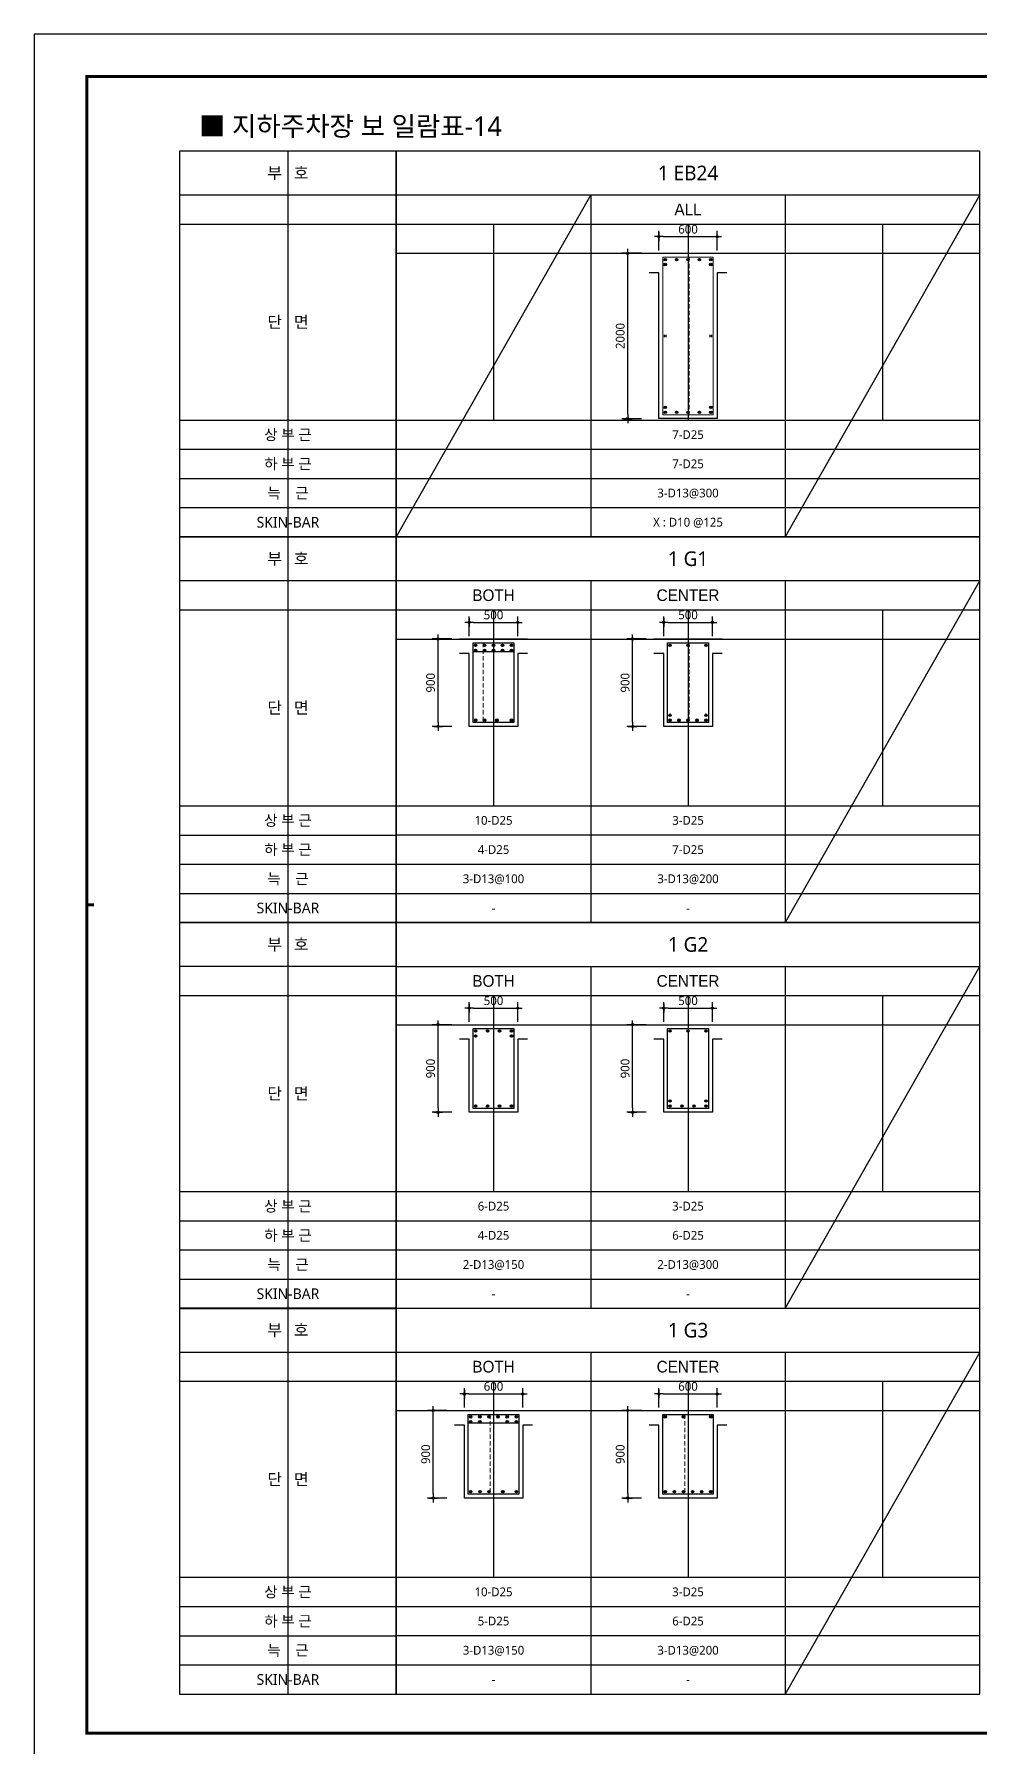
# Model space of a CAD drawing. Header units: millimetres. Extents: x 0 to 252030, y -124740 to 196020.
# Drawn here: x 100830 to 110553, y 107140 to 124740 of the extents above; entities that cross this region are included whole.
import ezdxf
from ezdxf.enums import TextEntityAlignment as Align

# ---------------------------------------------------------------- set-up
doc = ezdxf.new("R2010")
doc.units = ezdxf.units.MM
doc.header["$LTSCALE"] = 30
doc.linetypes.add('HID', pattern=[2.3, 1.5, -0.8])
doc.layers.get('DEFPOINTS').update_dxf_attribs({"color": 142})
for name, color, linetype in [('0-SEC1', 3, 'Continuous'), ('CON', 2, 'Continuous'), ('DIM', 7, 'Continuous'), ('ETC', 7, 'Continuous'), ('S-철근', 3, 'Continuous'), ('SHEET', 7, 'Continuous'), ('TEXT', 6, 'Continuous'), ('TXT', 3, 'Continuous'), ('XR-FORM_(도룡동)$0$Sheet', 7, 'Continuous')]:
    doc.layers.add(name, color=color, linetype=linetype)
for name, color, linetype, lineweight in [('SkinBar', 7, 'Continuous', 0), ('Stirrup', 1, 'Continuous', 0), ('TieBar', 7, 'HID', 0)]:
    doc.layers.add(name, color=color, linetype=linetype, lineweight=lineweight)
doc.styles.get("Standard").update_dxf_attribs({"font": 'malgun.ttf'})
doc.styles.add('돋움', font='Dotum.ttf')
doc.styles.add('맑은 고딕', font='malgun.ttf')
doc.dimstyles.new('30NDIM', dxfattribs={"dimscale": 50, "dimtxt": 3, "dimasz": 1.5, "dimexe": 2, "dimexo": 6, "dimgap": 1, "dimtad": 1, "dimdec": 0, "dimrnd": 0.25, "dimzin": 0, "dimdsep": 46, "dimtxsty": 'Standard', "dimblk": 'Z_DOT', "dimcen": 5, "dimclrd": 256, "dimclre": 256, "dimclrt": 3, "dimadec": 0, "dimazin": 0, "dimtm": 1e-09, "dimtfac": 1, "dimtdec": 0, "dimtix": 1, "dimtmove": 2, "dimatfit": 1, "dimldrblk": 'Z_DOT', "dimfxl": 1, "dimtolj": 1, "dimtzin": 0, "dimarcsym": 0})

# ---------------------------------------------------------------- blocks, each defined once
blk = doc.blocks.new('XR-FORM_(도룡동)$0$S')
at = {"layer": 'XR-FORM_(도룡동)$0$Sheet', "const_width": 100}
blk.add_lwpolyline([(1850, 57950), (82250, 57950), (82250, 1200), (1850, 1200)], close=True, dxfattribs=at)
at = {"layer": 'XR-FORM_(도룡동)$0$Sheet', "linetype": 'Continuous', "const_width": 100}
blk.add_lwpolyline([(2100, 29575), (1850, 29575)], dxfattribs=at)
blk = doc.blocks.new('XR-FORM_(도룡동)', base_point=(101.33, -56114.51))
at = {"layer": 'DEFPOINTS'}
blk.add_lwpolyline([(0, 0), (420, 0), (420, 297), (0, 297)], close=True, dxfattribs=at)
at = {"xscale": 0.005, "yscale": 0.005, "zscale": 0.005}
blk.add_blockref('XR-FORM_(도룡동)$0$S', (-0.25, 0), dxfattribs=at)
blk = doc.blocks.new('*U160')
at = {"layer": 'DEFPOINTS'}
for p, q in [((-1114, 5286), (-1114, 1321)), ((-2229, 4536), (0, 4536))]:
    blk.add_line(p, q, dxfattribs=at)
at = {"layer": 'SHEET'}
blk.add_line((-2229, 4836), (0, 4836), dxfattribs=at)
at = {"layer": 'SHEET', "color": 6}
for p, q in [((-2229, 2521), (0, 2521)), ((-2229, 2221), (0, 2221)), ((-2229, 1921), (0, 1921)), ((-2229, 1621), (0, 1621))]:
    blk.add_line(p, q, dxfattribs=at)
at = {"layer": 'SHEET'}
blk.add_lwpolyline([(0, 5286), (-2229, 5286), (-2229, 1321), (0, 1321)], close=True, dxfattribs=at)
at = {"layer": 'TXT', "style": '맑은 고딕'}
for s, height, p in [('부   호', 120, (-1114, 5061)), ('단   면', 120, (-1114, 3529)), ('상 부 근', 110, (-1114, 2371)), ('하 부 근', 110, (-1114, 2071)), ('늑    근', 110, (-1114, 1771)), ('SKIN-BAR', 110, (-1114, 1471))]:
    blk.add_text(s, height=height, dxfattribs=at).set_placement(p, align=Align.MIDDLE_CENTER)
blk = doc.blocks.new('4등분')
at = {"layer": 'DEFPOINTS'}
for p, q in [((1000, 3214), (1000, 1200)), ((3000, 3214), (3000, 1200)), ((5000, 3214), (5000, 1200)), ((0, 2914), (6000, 2914))]:
    blk.add_line(p, q, dxfattribs=at)
at = {"layer": 'SHEET'}
blk.add_line((0, 3514), (6000, 3514), dxfattribs=at)
at = {"layer": 'SHEET', "color": 6}
for p, q in [((2000, 3514), (2000, 0)), ((4000, 3514), (4000, 0)), ((0, 3214), (6000, 3214)), ((0, 1200), (6000, 1200)), ((0, 900), (6000, 900)), ((0, 600), (6000, 600)), ((0, 300), (6000, 300))]:
    blk.add_line(p, q, dxfattribs=at)
at = {"layer": 'SHEET'}
blk.add_lwpolyline([(6000, 3964), (0, 3964), (0, 0), (6000, 0)], close=True, dxfattribs=at)
blk = doc.blocks.new('Z_DOT')
at = {"layer": 'DIM', "color": 0}
for p, q in [((-1, 0), (1, 0)), ((0, -1), (0, 1))]:
    blk.add_line(p, q, dxfattribs=at)
for radius in [0.25, 0.125]:
    blk.add_circle((0, 0), radius, dxfattribs=at)
blk = doc.blocks.new('*D561')
at = {"layer": 'DEFPOINTS', "color": 0, "transparency": 16777216}
for p in [(106933, 122489), (107253, 122489), (107253, 120789)]:
    blk.add_point(p, dxfattribs=at)
at = {"layer": 'DIM', "lineweight": -2, "transparency": 16777216}
for p, q in [((107073, 122489), (106873, 122489)), ((106933, 120834), (106933, 122444)), ((107073, 120789), (106873, 120789))]:
    blk.add_line(p, q, dxfattribs=at)
at = {"layer": 'DIM', "lineweight": -2, "transparency": 16777216, "xscale": 45, "yscale": 45, "zscale": 45}
for p, rotation in [((106933, 122489), 90), ((106933, 120789), 270)]:
    blk.add_blockref('Z_DOT', p, dxfattribs=dict(at, rotation=rotation))
at = {"layer": 'DIM', "color": 3, "transparency": 16777216, "insert": (106856, 121639), "char_height": 90, "attachment_point": 5, "rotation": 90}
blk.add_mtext('\\A1;2000', dxfattribs=at)
blk = doc.blocks.new('*D562')
at = {"layer": 'DEFPOINTS', "color": 0, "transparency": 16777216}
for p in [(107853, 122660), (107253, 122339), (107853, 122339)]:
    blk.add_point(p, dxfattribs=at)
at = {"layer": 'DIM', "lineweight": -2, "transparency": 16777216}
for p, q in [((107253, 122519), (107253, 122720)), ((107853, 122519), (107853, 122720)), ((107298, 122660), (107808, 122660))]:
    blk.add_line(p, q, dxfattribs=at)
at = {"layer": 'DIM', "lineweight": -2, "transparency": 16777216, "xscale": 45, "yscale": 45, "zscale": 45, "rotation": 180}
blk.add_blockref('Z_DOT', (107253, 122660), dxfattribs=at)
at = {"layer": 'DIM', "lineweight": -2, "transparency": 16777216, "xscale": 45, "yscale": 45, "zscale": 45}
blk.add_blockref('Z_DOT', (107853, 122660), dxfattribs=at)
at = {"layer": 'DIM', "color": 3, "transparency": 16777216, "insert": (107553, 122736), "char_height": 90, "attachment_point": 5}
blk.add_mtext('\\A1;600', dxfattribs=at)
blk = doc.blocks.new('*D563')
at = {"layer": 'DEFPOINTS', "color": 0, "transparency": 16777216}
for p in [(105803, 118695), (105303, 118375), (105803, 118375)]:
    blk.add_point(p, dxfattribs=at)
at = {"layer": 'DIM', "lineweight": -2, "transparency": 16777216}
for p, q in [((105303, 118555), (105303, 118755)), ((105348, 118695), (105758, 118695)), ((105803, 118555), (105803, 118755))]:
    blk.add_line(p, q, dxfattribs=at)
at = {"layer": 'DIM', "lineweight": -2, "transparency": 16777216, "xscale": 45, "yscale": 45, "zscale": 45, "rotation": 180}
blk.add_blockref('Z_DOT', (105303, 118695), dxfattribs=at)
at = {"layer": 'DIM', "lineweight": -2, "transparency": 16777216, "xscale": 45, "yscale": 45, "zscale": 45}
blk.add_blockref('Z_DOT', (105803, 118695), dxfattribs=at)
at = {"layer": 'DIM', "color": 3, "transparency": 16777216, "insert": (105553, 118772), "char_height": 90, "attachment_point": 5}
blk.add_mtext('\\A1;500', dxfattribs=at)
blk = doc.blocks.new('*D564')
at = {"layer": 'DEFPOINTS', "color": 0, "transparency": 16777216}
for p in [(104983, 118525), (105303, 118525), (105303, 117625)]:
    blk.add_point(p, dxfattribs=at)
at = {"layer": 'DIM', "lineweight": -2, "transparency": 16777216}
for p, q in [((105123, 118525), (104923, 118525)), ((104983, 117670), (104983, 118480)), ((105123, 117625), (104923, 117625))]:
    blk.add_line(p, q, dxfattribs=at)
at = {"layer": 'DIM', "lineweight": -2, "transparency": 16777216, "xscale": 45, "yscale": 45, "zscale": 45}
for p, rotation in [((104983, 118525), 90), ((104983, 117625), 270)]:
    blk.add_blockref('Z_DOT', p, dxfattribs=dict(at, rotation=rotation))
at = {"layer": 'DIM', "color": 3, "transparency": 16777216, "insert": (104906, 118075), "char_height": 90, "attachment_point": 5, "rotation": 90}
blk.add_mtext('\\A1;900', dxfattribs=at)
blk = doc.blocks.new('*D565')
at = {"layer": 'DEFPOINTS', "color": 0, "transparency": 16777216}
for p in [(107803, 118695), (107303, 118375), (107803, 118375)]:
    blk.add_point(p, dxfattribs=at)
at = {"layer": 'DIM', "lineweight": -2, "transparency": 16777216}
for p, q in [((107303, 118555), (107303, 118755)), ((107348, 118695), (107758, 118695)), ((107803, 118555), (107803, 118755))]:
    blk.add_line(p, q, dxfattribs=at)
at = {"layer": 'DIM', "lineweight": -2, "transparency": 16777216, "xscale": 45, "yscale": 45, "zscale": 45, "rotation": 180}
blk.add_blockref('Z_DOT', (107303, 118695), dxfattribs=at)
at = {"layer": 'DIM', "lineweight": -2, "transparency": 16777216, "xscale": 45, "yscale": 45, "zscale": 45}
blk.add_blockref('Z_DOT', (107803, 118695), dxfattribs=at)
at = {"layer": 'DIM', "color": 3, "transparency": 16777216, "insert": (107553, 118772), "char_height": 90, "attachment_point": 5}
blk.add_mtext('\\A1;500', dxfattribs=at)
blk = doc.blocks.new('*D566')
at = {"layer": 'DEFPOINTS', "color": 0, "transparency": 16777216}
for p in [(106983, 118525), (107303, 118525), (107303, 117625)]:
    blk.add_point(p, dxfattribs=at)
at = {"layer": 'DIM', "lineweight": -2, "transparency": 16777216}
for p, q in [((107123, 118525), (106923, 118525)), ((106983, 117670), (106983, 118480)), ((107123, 117625), (106923, 117625))]:
    blk.add_line(p, q, dxfattribs=at)
at = {"layer": 'DIM', "lineweight": -2, "transparency": 16777216, "xscale": 45, "yscale": 45, "zscale": 45}
for p, rotation in [((106983, 118525), 90), ((106983, 117625), 270)]:
    blk.add_blockref('Z_DOT', p, dxfattribs=dict(at, rotation=rotation))
at = {"layer": 'DIM', "color": 3, "transparency": 16777216, "insert": (106906, 118075), "char_height": 90, "attachment_point": 5, "rotation": 90}
blk.add_mtext('\\A1;900', dxfattribs=at)
blk = doc.blocks.new('*D575')
at = {"layer": 'DEFPOINTS', "color": 0, "transparency": 16777216}
for p in [(105803, 114731), (105303, 114410), (105803, 114410)]:
    blk.add_point(p, dxfattribs=at)
at = {"layer": 'DIM', "lineweight": -2, "transparency": 16777216}
for p, q in [((105303, 114590), (105303, 114791)), ((105803, 114590), (105803, 114791)), ((105348, 114731), (105758, 114731))]:
    blk.add_line(p, q, dxfattribs=at)
at = {"layer": 'DIM', "lineweight": -2, "transparency": 16777216, "xscale": 45, "yscale": 45, "zscale": 45, "rotation": 180}
blk.add_blockref('Z_DOT', (105303, 114731), dxfattribs=at)
at = {"layer": 'DIM', "lineweight": -2, "transparency": 16777216, "xscale": 45, "yscale": 45, "zscale": 45}
blk.add_blockref('Z_DOT', (105803, 114731), dxfattribs=at)
at = {"layer": 'DIM', "color": 3, "transparency": 16777216, "insert": (105553, 114807), "char_height": 90, "attachment_point": 5}
blk.add_mtext('\\A1;500', dxfattribs=at)
blk = doc.blocks.new('*D576')
at = {"layer": 'DEFPOINTS', "color": 0, "transparency": 16777216}
for p in [(104983, 114560), (105303, 114560), (105303, 113660)]:
    blk.add_point(p, dxfattribs=at)
at = {"layer": 'DIM', "lineweight": -2, "transparency": 16777216}
for p, q in [((105123, 114560), (104923, 114560)), ((104983, 113705), (104983, 114515)), ((105123, 113660), (104923, 113660))]:
    blk.add_line(p, q, dxfattribs=at)
at = {"layer": 'DIM', "lineweight": -2, "transparency": 16777216, "xscale": 45, "yscale": 45, "zscale": 45}
for p, rotation in [((104983, 114560), 90), ((104983, 113660), 270)]:
    blk.add_blockref('Z_DOT', p, dxfattribs=dict(at, rotation=rotation))
at = {"layer": 'DIM', "color": 3, "transparency": 16777216, "insert": (104906, 114110), "char_height": 90, "attachment_point": 5, "rotation": 90}
blk.add_mtext('\\A1;900', dxfattribs=at)
blk = doc.blocks.new('*D577')
at = {"layer": 'DEFPOINTS', "color": 0, "transparency": 16777216}
for p in [(107803, 114731), (107303, 114410), (107803, 114410)]:
    blk.add_point(p, dxfattribs=at)
at = {"layer": 'DIM', "lineweight": -2, "transparency": 16777216}
for p, q in [((107303, 114590), (107303, 114791)), ((107803, 114590), (107803, 114791)), ((107348, 114731), (107758, 114731))]:
    blk.add_line(p, q, dxfattribs=at)
at = {"layer": 'DIM', "lineweight": -2, "transparency": 16777216, "xscale": 45, "yscale": 45, "zscale": 45, "rotation": 180}
blk.add_blockref('Z_DOT', (107303, 114731), dxfattribs=at)
at = {"layer": 'DIM', "lineweight": -2, "transparency": 16777216, "xscale": 45, "yscale": 45, "zscale": 45}
blk.add_blockref('Z_DOT', (107803, 114731), dxfattribs=at)
at = {"layer": 'DIM', "color": 3, "transparency": 16777216, "insert": (107553, 114807), "char_height": 90, "attachment_point": 5}
blk.add_mtext('\\A1;500', dxfattribs=at)
blk = doc.blocks.new('*D578')
at = {"layer": 'DEFPOINTS', "color": 0, "transparency": 16777216}
for p in [(106983, 114560), (107303, 114560), (107303, 113660)]:
    blk.add_point(p, dxfattribs=at)
at = {"layer": 'DIM', "lineweight": -2, "transparency": 16777216}
for p, q in [((107123, 114560), (106923, 114560)), ((106983, 113705), (106983, 114515)), ((107123, 113660), (106923, 113660))]:
    blk.add_line(p, q, dxfattribs=at)
at = {"layer": 'DIM', "lineweight": -2, "transparency": 16777216, "xscale": 45, "yscale": 45, "zscale": 45}
for p, rotation in [((106983, 114560), 90), ((106983, 113660), 270)]:
    blk.add_blockref('Z_DOT', p, dxfattribs=dict(at, rotation=rotation))
at = {"layer": 'DIM', "color": 3, "transparency": 16777216, "insert": (106906, 114110), "char_height": 90, "attachment_point": 5, "rotation": 90}
blk.add_mtext('\\A1;900', dxfattribs=at)
blk = doc.blocks.new('*D587')
at = {"layer": 'DEFPOINTS', "color": 0, "transparency": 16777216}
for p in [(105853, 110766), (105253, 110446), (105853, 110446)]:
    blk.add_point(p, dxfattribs=at)
at = {"layer": 'DIM', "lineweight": -2, "transparency": 16777216}
for p, q in [((105253, 110626), (105253, 110826)), ((105298, 110766), (105808, 110766)), ((105853, 110626), (105853, 110826))]:
    blk.add_line(p, q, dxfattribs=at)
at = {"layer": 'DIM', "lineweight": -2, "transparency": 16777216, "xscale": 45, "yscale": 45, "zscale": 45, "rotation": 180}
blk.add_blockref('Z_DOT', (105253, 110766), dxfattribs=at)
at = {"layer": 'DIM', "lineweight": -2, "transparency": 16777216, "xscale": 45, "yscale": 45, "zscale": 45}
blk.add_blockref('Z_DOT', (105853, 110766), dxfattribs=at)
at = {"layer": 'DIM', "color": 3, "transparency": 16777216, "insert": (105553, 110843), "char_height": 90, "attachment_point": 5}
blk.add_mtext('\\A1;600', dxfattribs=at)
blk = doc.blocks.new('*D588')
at = {"layer": 'DEFPOINTS', "color": 0, "transparency": 16777216}
for p in [(104933, 110596), (105253, 110596), (105253, 109696)]:
    blk.add_point(p, dxfattribs=at)
at = {"layer": 'DIM', "lineweight": -2, "transparency": 16777216}
for p, q in [((105073, 110596), (104873, 110596)), ((104933, 109741), (104933, 110551)), ((105073, 109696), (104873, 109696))]:
    blk.add_line(p, q, dxfattribs=at)
at = {"layer": 'DIM', "lineweight": -2, "transparency": 16777216, "xscale": 45, "yscale": 45, "zscale": 45}
for p, rotation in [((104933, 110596), 90), ((104933, 109696), 270)]:
    blk.add_blockref('Z_DOT', p, dxfattribs=dict(at, rotation=rotation))
at = {"layer": 'DIM', "color": 3, "transparency": 16777216, "insert": (104856, 110146), "char_height": 90, "attachment_point": 5, "rotation": 90}
blk.add_mtext('\\A1;900', dxfattribs=at)
blk = doc.blocks.new('*D589')
at = {"layer": 'DEFPOINTS', "color": 0, "transparency": 16777216}
for p in [(107853, 110766), (107253, 110446), (107853, 110446)]:
    blk.add_point(p, dxfattribs=at)
at = {"layer": 'DIM', "lineweight": -2, "transparency": 16777216}
for p, q in [((107253, 110626), (107253, 110826)), ((107298, 110766), (107808, 110766)), ((107853, 110626), (107853, 110826))]:
    blk.add_line(p, q, dxfattribs=at)
at = {"layer": 'DIM', "lineweight": -2, "transparency": 16777216, "xscale": 45, "yscale": 45, "zscale": 45, "rotation": 180}
blk.add_blockref('Z_DOT', (107253, 110766), dxfattribs=at)
at = {"layer": 'DIM', "lineweight": -2, "transparency": 16777216, "xscale": 45, "yscale": 45, "zscale": 45}
blk.add_blockref('Z_DOT', (107853, 110766), dxfattribs=at)
at = {"layer": 'DIM', "color": 3, "transparency": 16777216, "insert": (107553, 110843), "char_height": 90, "attachment_point": 5}
blk.add_mtext('\\A1;600', dxfattribs=at)
blk = doc.blocks.new('*D590')
at = {"layer": 'DEFPOINTS', "color": 0, "transparency": 16777216}
for p in [(106933, 110596), (107253, 110596), (107253, 109696)]:
    blk.add_point(p, dxfattribs=at)
at = {"layer": 'DIM', "lineweight": -2, "transparency": 16777216}
for p, q in [((107073, 110596), (106873, 110596)), ((106933, 109741), (106933, 110551)), ((107073, 109696), (106873, 109696))]:
    blk.add_line(p, q, dxfattribs=at)
at = {"layer": 'DIM', "lineweight": -2, "transparency": 16777216, "xscale": 45, "yscale": 45, "zscale": 45}
for p, rotation in [((106933, 110596), 90), ((106933, 109696), 270)]:
    blk.add_blockref('Z_DOT', p, dxfattribs=dict(at, rotation=rotation))
at = {"layer": 'DIM', "color": 3, "transparency": 16777216, "insert": (106856, 110146), "char_height": 90, "attachment_point": 5, "rotation": 90}
blk.add_mtext('\\A1;900', dxfattribs=at)

msp = doc.modelspace()

# ---------------------------------------------------------------- hatches: boundary and pattern name
at = {"layer": 'S-철근'}
h = msp.add_hatch(color=256, dxfattribs=at)
edge = h.paths.add_edge_path()
edge.add_arc((107318.40013, 122424.09992), 12.7, 0, 180)
edge.add_arc((107318.40013, 122424.09992), 12.7, 180, 360)
h = msp.add_hatch(color=256, dxfattribs=at)
edge = h.paths.add_edge_path()
edge.add_arc((107318.40013, 122373.29992), 12.7, 0, 180)
edge.add_arc((107318.40013, 122373.29992), 12.7, 180, 360)
h = msp.add_hatch(color=256, dxfattribs=at)
edge = h.paths.add_edge_path()
edge.add_arc((107435.70013, 122424.09992), 12.7, 0, 180)
edge.add_arc((107435.70013, 122424.09992), 12.7, 180, 360)
h = msp.add_hatch(color=256, dxfattribs=at)
edge = h.paths.add_edge_path()
edge.add_arc((107553.00013, 122424.09992), 12.7, 0, 180)
edge.add_arc((107553.00013, 122424.09992), 12.7, 180, 360)
h = msp.add_hatch(color=256, dxfattribs=at)
edge = h.paths.add_edge_path()
edge.add_arc((107670.30013, 122424.09992), 12.7, 0, 180)
edge.add_arc((107670.30013, 122424.09992), 12.7, 180, 360)
h = msp.add_hatch(color=256, dxfattribs=at)
edge = h.paths.add_edge_path()
edge.add_arc((107787.60013, 122424.09992), 12.7, 0, 180)
edge.add_arc((107787.60013, 122424.09992), 12.7, 180, 360)
h = msp.add_hatch(color=256, dxfattribs=at)
edge = h.paths.add_edge_path()
edge.add_arc((107787.60013, 122373.29992), 12.7, 0, 180)
edge.add_arc((107787.60013, 122373.29992), 12.7, 180, 360)
h = msp.add_hatch(color=256, dxfattribs=at)
edge = h.paths.add_edge_path()
edge.add_arc((107318.40013, 120905.69992), 12.7, 0, 180)
edge.add_arc((107318.40013, 120905.69992), 12.7, 180, 360)
h = msp.add_hatch(color=256, dxfattribs=at)
edge = h.paths.add_edge_path()
edge.add_arc((107787.60013, 120905.69992), 12.7, 0, 180)
edge.add_arc((107787.60013, 120905.69992), 12.7, 180, 360)
h = msp.add_hatch(color=256, dxfattribs=at)
edge = h.paths.add_edge_path()
edge.add_arc((107318.40013, 120854.89992), 12.7, 0, 180)
edge.add_arc((107318.40013, 120854.89992), 12.7, 180, 360)
h = msp.add_hatch(color=256, dxfattribs=at)
edge = h.paths.add_edge_path()
edge.add_arc((107435.70013, 120854.89992), 12.7, 0, 180)
edge.add_arc((107435.70013, 120854.89992), 12.7, 180, 360)
h = msp.add_hatch(color=256, dxfattribs=at)
edge = h.paths.add_edge_path()
edge.add_arc((107553.00013, 120854.89992), 12.7, 0, 180)
edge.add_arc((107553.00013, 120854.89992), 12.7, 180, 360)
h = msp.add_hatch(color=256, dxfattribs=at)
edge = h.paths.add_edge_path()
edge.add_arc((107670.30013, 120854.89992), 12.7, 0, 180)
edge.add_arc((107670.30013, 120854.89992), 12.7, 180, 360)
h = msp.add_hatch(color=256, dxfattribs=at)
edge = h.paths.add_edge_path()
edge.add_arc((107787.60013, 120854.89992), 12.7, 0, 180)
edge.add_arc((107787.60013, 120854.89992), 12.7, 180, 360)
h = msp.add_hatch(color=256, dxfattribs=at)
edge = h.paths.add_edge_path()
edge.add_arc((105368.40013, 118459.59992), 12.7, 0, 180)
edge.add_arc((105368.40013, 118459.59992), 12.7, 180, 360)
h = msp.add_hatch(color=256, dxfattribs=at)
edge = h.paths.add_edge_path()
edge.add_arc((105460.70013, 118459.59992), 12.7, 0, 180)
edge.add_arc((105460.70013, 118459.59992), 12.7, 180, 360)
h = msp.add_hatch(color=256, dxfattribs=at)
edge = h.paths.add_edge_path()
edge.add_arc((105553.00013, 118459.59992), 12.7, 0, 180)
edge.add_arc((105553.00013, 118459.59992), 12.7, 180, 360)
h = msp.add_hatch(color=256, dxfattribs=at)
edge = h.paths.add_edge_path()
edge.add_arc((105645.30013, 118459.59992), 12.7, 0, 180)
edge.add_arc((105645.30013, 118459.59992), 12.7, 180, 360)
h = msp.add_hatch(color=256, dxfattribs=at)
edge = h.paths.add_edge_path()
edge.add_arc((105737.60013, 118459.59992), 12.7, 0, 180)
edge.add_arc((105737.60013, 118459.59992), 12.7, 180, 360)
h = msp.add_hatch(color=256, dxfattribs=at)
edge = h.paths.add_edge_path()
edge.add_arc((107368.40013, 118459.59992), 12.7, 0, 180)
edge.add_arc((107368.40013, 118459.59992), 12.7, 180, 360)
h = msp.add_hatch(color=256, dxfattribs=at)
edge = h.paths.add_edge_path()
edge.add_arc((107553.00013, 118459.59992), 12.7, 0, 180)
edge.add_arc((107553.00013, 118459.59992), 12.7, 180, 360)
h = msp.add_hatch(color=256, dxfattribs=at)
edge = h.paths.add_edge_path()
edge.add_arc((107737.60013, 118459.59992), 12.7, 0, 180)
edge.add_arc((107737.60013, 118459.59992), 12.7, 180, 360)
h = msp.add_hatch(color=256, dxfattribs=at)
edge = h.paths.add_edge_path()
edge.add_arc((105368.40013, 118408.79992), 12.7, 0, 180)
edge.add_arc((105368.40013, 118408.79992), 12.7, 180, 360)
h = msp.add_hatch(color=256, dxfattribs=at)
edge = h.paths.add_edge_path()
edge.add_arc((105460.70013, 118408.79992), 12.7, 0, 180)
edge.add_arc((105460.70013, 118408.79992), 12.7, 180, 360)
h = msp.add_hatch(color=256, dxfattribs=at)
edge = h.paths.add_edge_path()
edge.add_arc((105553.00013, 118408.79992), 12.7, 0, 180)
edge.add_arc((105553.00013, 118408.79992), 12.7, 180, 360)
h = msp.add_hatch(color=256, dxfattribs=at)
edge = h.paths.add_edge_path()
edge.add_arc((105645.30013, 118408.79992), 12.7, 0, 180)
edge.add_arc((105645.30013, 118408.79992), 12.7, 180, 360)
h = msp.add_hatch(color=256, dxfattribs=at)
edge = h.paths.add_edge_path()
edge.add_arc((105737.60013, 118408.79992), 12.7, 0, 180)
edge.add_arc((105737.60013, 118408.79992), 12.7, 180, 360)
h = msp.add_hatch(color=256, dxfattribs=at)
edge = h.paths.add_edge_path()
edge.add_arc((107368.40013, 117741.19992), 12.7, 0, 180)
edge.add_arc((107368.40013, 117741.19992), 12.7, 180, 360)
h = msp.add_hatch(color=256, dxfattribs=at)
edge = h.paths.add_edge_path()
edge.add_arc((107737.60013, 117741.19992), 12.7, 0, 180)
edge.add_arc((107737.60013, 117741.19992), 12.7, 180, 360)
h = msp.add_hatch(color=256, dxfattribs=at)
edge = h.paths.add_edge_path()
edge.add_arc((105368.40013, 117690.39992), 12.7, 0, 180)
edge.add_arc((105368.40013, 117690.39992), 12.7, 180, 360)
h = msp.add_hatch(color=256, dxfattribs=at)
edge = h.paths.add_edge_path()
edge.add_arc((105460.70013, 117690.39992), 12.7, 0, 180)
edge.add_arc((105460.70013, 117690.39992), 12.7, 180, 360)
h = msp.add_hatch(color=256, dxfattribs=at)
edge = h.paths.add_edge_path()
edge.add_arc((105587.16762, 117690.39992), 12.7, 0, 180)
edge.add_arc((105587.16762, 117690.39992), 12.7, 180, 360)
h = msp.add_hatch(color=256, dxfattribs=at)
edge = h.paths.add_edge_path()
edge.add_arc((105737.60013, 117690.39992), 12.7, 0, 180)
edge.add_arc((105737.60013, 117690.39992), 12.7, 180, 360)
h = msp.add_hatch(color=256, dxfattribs=at)
edge = h.paths.add_edge_path()
edge.add_arc((107368.40013, 117690.39992), 12.7, 0, 180)
edge.add_arc((107368.40013, 117690.39992), 12.7, 180, 360)
h = msp.add_hatch(color=256, dxfattribs=at)
edge = h.paths.add_edge_path()
edge.add_arc((107460.70013, 117690.39992), 12.7, 0, 180)
edge.add_arc((107460.70013, 117690.39992), 12.7, 180, 360)
h = msp.add_hatch(color=256, dxfattribs=at)
edge = h.paths.add_edge_path()
edge.add_arc((107553.00013, 117690.39992), 12.7, 0, 180)
edge.add_arc((107553.00013, 117690.39992), 12.7, 180, 360)
h = msp.add_hatch(color=256, dxfattribs=at)
edge = h.paths.add_edge_path()
edge.add_arc((107645.30013, 117690.39992), 12.7, 0, 180)
edge.add_arc((107645.30013, 117690.39992), 12.7, 180, 360)
h = msp.add_hatch(color=256, dxfattribs=at)
edge = h.paths.add_edge_path()
edge.add_arc((107737.60013, 117690.39992), 12.7, 0, 180)
edge.add_arc((107737.60013, 117690.39992), 12.7, 180, 360)
h = msp.add_hatch(color=256, dxfattribs=at)
edge = h.paths.add_edge_path()
edge.add_arc((105368.40013, 114495.09992), 12.7, 0, 180)
edge.add_arc((105368.40013, 114495.09992), 12.7, 180, 360)
h = msp.add_hatch(color=256, dxfattribs=at)
edge = h.paths.add_edge_path()
edge.add_arc((105368.40013, 114444.29992), 12.7, 0, 180)
edge.add_arc((105368.40013, 114444.29992), 12.7, 180, 360)
h = msp.add_hatch(color=256, dxfattribs=at)
edge = h.paths.add_edge_path()
edge.add_arc((105491.4668, 114495.09992), 12.7, 0, 180)
edge.add_arc((105491.4668, 114495.09992), 12.7, 180, 360)
h = msp.add_hatch(color=256, dxfattribs=at)
edge = h.paths.add_edge_path()
edge.add_arc((105614.53347, 114495.09992), 12.7, 0, 180)
edge.add_arc((105614.53347, 114495.09992), 12.7, 180, 360)
h = msp.add_hatch(color=256, dxfattribs=at)
edge = h.paths.add_edge_path()
edge.add_arc((105737.60013, 114495.09992), 12.7, 0, 180)
edge.add_arc((105737.60013, 114495.09992), 12.7, 180, 360)
h = msp.add_hatch(color=256, dxfattribs=at)
edge = h.paths.add_edge_path()
edge.add_arc((105737.60013, 114444.29992), 12.7, 0, 180)
edge.add_arc((105737.60013, 114444.29992), 12.7, 180, 360)
h = msp.add_hatch(color=256, dxfattribs=at)
edge = h.paths.add_edge_path()
edge.add_arc((107368.40013, 114495.09992), 12.7, 0, 180)
edge.add_arc((107368.40013, 114495.09992), 12.7, 180, 360)
h = msp.add_hatch(color=256, dxfattribs=at)
edge = h.paths.add_edge_path()
edge.add_arc((107553.00013, 114495.09992), 12.7, 0, 180)
edge.add_arc((107553.00013, 114495.09992), 12.7, 180, 360)
h = msp.add_hatch(color=256, dxfattribs=at)
edge = h.paths.add_edge_path()
edge.add_arc((107737.60013, 114495.09992), 12.7, 0, 180)
edge.add_arc((107737.60013, 114495.09992), 12.7, 180, 360)
h = msp.add_hatch(color=256, dxfattribs=at)
edge = h.paths.add_edge_path()
edge.add_arc((105368.40013, 113725.89992), 12.7, 0, 180)
edge.add_arc((105368.40013, 113725.89992), 12.7, 180, 360)
h = msp.add_hatch(color=256, dxfattribs=at)
edge = h.paths.add_edge_path()
edge.add_arc((105491.4668, 113725.89992), 12.7, 0, 180)
edge.add_arc((105491.4668, 113725.89992), 12.7, 180, 360)
h = msp.add_hatch(color=256, dxfattribs=at)
edge = h.paths.add_edge_path()
edge.add_arc((105614.53347, 113725.89992), 12.7, 0, 180)
edge.add_arc((105614.53347, 113725.89992), 12.7, 180, 360)
h = msp.add_hatch(color=256, dxfattribs=at)
edge = h.paths.add_edge_path()
edge.add_arc((105737.60013, 113725.89992), 12.7, 0, 180)
edge.add_arc((105737.60013, 113725.89992), 12.7, 180, 360)
h = msp.add_hatch(color=256, dxfattribs=at)
edge = h.paths.add_edge_path()
edge.add_arc((107368.40013, 113776.69992), 12.7, 0, 180)
edge.add_arc((107368.40013, 113776.69992), 12.7, 180, 360)
h = msp.add_hatch(color=256, dxfattribs=at)
edge = h.paths.add_edge_path()
edge.add_arc((107368.40013, 113725.89992), 12.7, 0, 180)
edge.add_arc((107368.40013, 113725.89992), 12.7, 180, 360)
h = msp.add_hatch(color=256, dxfattribs=at)
edge = h.paths.add_edge_path()
edge.add_arc((107491.4668, 113725.89992), 12.7, 0, 180)
edge.add_arc((107491.4668, 113725.89992), 12.7, 180, 360)
h = msp.add_hatch(color=256, dxfattribs=at)
edge = h.paths.add_edge_path()
edge.add_arc((107614.53347, 113725.89992), 12.7, 0, 180)
edge.add_arc((107614.53347, 113725.89992), 12.7, 180, 360)
h = msp.add_hatch(color=256, dxfattribs=at)
edge = h.paths.add_edge_path()
edge.add_arc((107737.60013, 113776.69992), 12.7, 0, 180)
edge.add_arc((107737.60013, 113776.69992), 12.7, 180, 360)
h = msp.add_hatch(color=256, dxfattribs=at)
edge = h.paths.add_edge_path()
edge.add_arc((107737.60013, 113725.89992), 12.7, 0, 180)
edge.add_arc((107737.60013, 113725.89992), 12.7, 180, 360)
h = msp.add_hatch(color=256, dxfattribs=at)
edge = h.paths.add_edge_path()
edge.add_arc((105318.40013, 110530.59992), 12.7, 0, 180)
edge.add_arc((105318.40013, 110530.59992), 12.7, 180, 360)
h = msp.add_hatch(color=256, dxfattribs=at)
edge = h.paths.add_edge_path()
edge.add_arc((105412.24013, 110530.59992), 12.7, 0, 180)
edge.add_arc((105412.24013, 110530.59992), 12.7, 180, 360)
h = msp.add_hatch(color=256, dxfattribs=at)
edge = h.paths.add_edge_path()
edge.add_arc((105506.08013, 110530.59992), 12.7, 0, 180)
edge.add_arc((105506.08013, 110530.59992), 12.7, 180, 360)
h = msp.add_hatch(color=256, dxfattribs=at)
edge = h.paths.add_edge_path()
edge.add_arc((105599.92013, 110530.59992), 12.7, 0, 180)
edge.add_arc((105599.92013, 110530.59992), 12.7, 180, 360)
h = msp.add_hatch(color=256, dxfattribs=at)
edge = h.paths.add_edge_path()
edge.add_arc((105693.76013, 110530.59992), 12.7, 0, 180)
edge.add_arc((105693.76013, 110530.59992), 12.7, 180, 360)
h = msp.add_hatch(color=256, dxfattribs=at)
edge = h.paths.add_edge_path()
edge.add_arc((105787.60013, 110530.59992), 12.7, 0, 180)
edge.add_arc((105787.60013, 110530.59992), 12.7, 180, 360)
h = msp.add_hatch(color=256, dxfattribs=at)
edge = h.paths.add_edge_path()
edge.add_arc((107318.40013, 110530.59992), 12.7, 0, 180)
edge.add_arc((107318.40013, 110530.59992), 12.7, 180, 360)
h = msp.add_hatch(color=256, dxfattribs=at)
edge = h.paths.add_edge_path()
edge.add_arc((107506.08013, 110530.59992), 12.7, 0, 180)
edge.add_arc((107506.08013, 110530.59992), 12.7, 180, 360)
h = msp.add_hatch(color=256, dxfattribs=at)
edge = h.paths.add_edge_path()
edge.add_arc((107787.60013, 110530.59992), 12.7, 0, 180)
edge.add_arc((107787.60013, 110530.59992), 12.7, 180, 360)
h = msp.add_hatch(color=256, dxfattribs=at)
edge = h.paths.add_edge_path()
edge.add_arc((105318.40013, 110479.79992), 12.7, 0, 180)
edge.add_arc((105318.40013, 110479.79992), 12.7, 180, 360)
h = msp.add_hatch(color=256, dxfattribs=at)
edge = h.paths.add_edge_path()
edge.add_arc((105412.24013, 110479.79992), 12.7, 0, 180)
edge.add_arc((105412.24013, 110479.79992), 12.7, 180, 360)
h = msp.add_hatch(color=256, dxfattribs=at)
edge = h.paths.add_edge_path()
edge.add_arc((105693.76013, 110479.79992), 12.7, 0, 180)
edge.add_arc((105693.76013, 110479.79992), 12.7, 180, 360)
h = msp.add_hatch(color=256, dxfattribs=at)
edge = h.paths.add_edge_path()
edge.add_arc((105787.60013, 110479.79992), 12.7, 0, 180)
edge.add_arc((105787.60013, 110479.79992), 12.7, 180, 360)
h = msp.add_hatch(color=256, dxfattribs=at)
edge = h.paths.add_edge_path()
edge.add_arc((105318.40013, 109761.39992), 12.7, 0, 180)
edge.add_arc((105318.40013, 109761.39992), 12.7, 180, 360)
h = msp.add_hatch(color=256, dxfattribs=at)
edge = h.paths.add_edge_path()
edge.add_arc((105414.0853, 109761.39992), 12.7, 0, 180)
edge.add_arc((105414.0853, 109761.39992), 12.7, 180, 360)
h = msp.add_hatch(color=256, dxfattribs=at)
edge = h.paths.add_edge_path()
edge.add_arc((105506.08013, 109761.39992), 12.7, 0, 180)
edge.add_arc((105506.08013, 109761.39992), 12.7, 180, 360)
h = msp.add_hatch(color=256, dxfattribs=at)
edge = h.paths.add_edge_path()
edge.add_arc((105648.86847, 109761.39992), 12.7, 0, 180)
edge.add_arc((105648.86847, 109761.39992), 12.7, 180, 360)
h = msp.add_hatch(color=256, dxfattribs=at)
edge = h.paths.add_edge_path()
edge.add_arc((105787.60013, 109761.39992), 12.7, 0, 180)
edge.add_arc((105787.60013, 109761.39992), 12.7, 180, 360)
h = msp.add_hatch(color=256, dxfattribs=at)
edge = h.paths.add_edge_path()
edge.add_arc((107318.40013, 109761.39992), 12.7, 0, 180)
edge.add_arc((107318.40013, 109761.39992), 12.7, 180, 360)
h = msp.add_hatch(color=256, dxfattribs=at)
edge = h.paths.add_edge_path()
edge.add_arc((107412.24013, 109761.39992), 12.7, 0, 180)
edge.add_arc((107412.24013, 109761.39992), 12.7, 180, 360)
h = msp.add_hatch(color=256, dxfattribs=at)
edge = h.paths.add_edge_path()
edge.add_arc((107506.08013, 109761.39992), 12.7, 0, 180)
edge.add_arc((107506.08013, 109761.39992), 12.7, 180, 360)
h = msp.add_hatch(color=256, dxfattribs=at)
edge = h.paths.add_edge_path()
edge.add_arc((107599.92013, 109761.39992), 12.7, 0, 180)
edge.add_arc((107599.92013, 109761.39992), 12.7, 180, 360)
h = msp.add_hatch(color=256, dxfattribs=at)
edge = h.paths.add_edge_path()
edge.add_arc((107693.76013, 109761.39992), 12.7, 0, 180)
edge.add_arc((107693.76013, 109761.39992), 12.7, 180, 360)
h = msp.add_hatch(color=256, dxfattribs=at)
edge = h.paths.add_edge_path()
edge.add_arc((107787.60013, 109761.39992), 12.7, 0, 180)
edge.add_arc((107787.60013, 109761.39992), 12.7, 180, 360)

# ---------------------------------------------------------------- linework, layer by layer
at = {"layer": 'CON', "color": 8}
for p, q in [((107153.00013, 122489.49992), (107953.00013, 122489.49992)), ((105203.00013, 118524.99992), (105903.00013, 118524.99992)), ((107203.00013, 118524.99992), (107903.00013, 118524.99992)), ((105203.00013, 114560.49992), (105903.00013, 114560.49992)), ((107203.00013, 114560.49992), (107903.00013, 114560.49992)), ((105153.00013, 110595.99992), (105953.00013, 110595.99992)), ((107153.00013, 110595.99992), (107953.00013, 110595.99992))]:
    msp.add_line(p, q, dxfattribs=at)
for points in [[(107953.00013, 122289.49992), (107853.00013, 122289.49992), (107853.00013, 120789.49992), (107253.00013, 120789.49992), (107253.00013, 122289.49992), (107153.00013, 122289.49992)], [(105903.00013, 118374.99992), (105803.00013, 118374.99992), (105803.00013, 117624.99992), (105303.00013, 117624.99992), (105303.00013, 118374.99992), (105203.00013, 118374.99992)], [(107903.00013, 118374.99992), (107803.00013, 118374.99992), (107803.00013, 117624.99992), (107303.00013, 117624.99992), (107303.00013, 118374.99992), (107203.00013, 118374.99992)], [(105903.00013, 114410.49992), (105803.00013, 114410.49992), (105803.00013, 113660.49992), (105303.00013, 113660.49992), (105303.00013, 114410.49992), (105203.00013, 114410.49992)], [(107903.00013, 114410.49992), (107803.00013, 114410.49992), (107803.00013, 113660.49992), (107303.00013, 113660.49992), (107303.00013, 114410.49992), (107203.00013, 114410.49992)], [(105953.00013, 110445.99992), (105853.00013, 110445.99992), (105853.00013, 109695.99992), (105253.00013, 109695.99992), (105253.00013, 110445.99992), (105153.00013, 110445.99992)], [(107953.00013, 110445.99992), (107853.00013, 110445.99992), (107853.00013, 109695.99992), (107253.00013, 109695.99992), (107253.00013, 110445.99992), (107153.00013, 110445.99992)]]:
    msp.add_lwpolyline(points, dxfattribs=at)
at = {"layer": 'ETC', "color": 8}
for p, q in [((105343.00013, 118396.09992), (105763.00013, 118396.09992)), ((105293.00013, 110467.09992), (105813.00013, 110467.09992))]:
    msp.add_line(p, q, dxfattribs=at)
at = {"layer": 'S-철근'}
for points in [[(105343.00013, 117664.99992), (105343.00013, 118484.99992), (105763.00013, 118484.99992), (105763.00013, 117664.99992), (105343.00013, 117664.99992)], [(107343.00013, 117664.99992), (107343.00013, 118484.99992), (107763.00013, 118484.99992), (107763.00013, 117664.99992), (107343.00013, 117664.99992)], [(105343.00013, 113700.49992), (105343.00013, 114520.49992), (105763.00013, 114520.49992), (105763.00013, 113700.49992), (105343.00013, 113700.49992)], [(107343.00013, 113700.49992), (107343.00013, 114520.49992), (107763.00013, 114520.49992), (107763.00013, 113700.49992), (107343.00013, 113700.49992)], [(105293.00013, 109735.99992), (105293.00013, 110555.99992), (105813.00013, 110555.99992), (105813.00013, 109735.99992), (105293.00013, 109735.99992)], [(107293.00013, 109735.99992), (107293.00013, 110555.99992), (107813.00013, 110555.99992), (107813.00013, 109735.99992), (107293.00013, 109735.99992)]]:
    msp.add_lwpolyline(points, dxfattribs=at)
for centre in [(107318.40013, 122424.09992), (107318.40013, 122373.29992), (107435.70013, 122424.09992), (107553.00013, 122424.09992), (107670.30013, 122424.09992), (107787.60013, 122424.09992), (107787.60013, 122373.29992), (107318.40013, 120905.69992), (107787.60013, 120905.69992), (107318.40013, 120854.89992), (107435.70013, 120854.89992), (107553.00013, 120854.89992), (107670.30013, 120854.89992), (107787.60013, 120854.89992), (105368.40013, 118459.59992), (105460.70013, 118459.59992), (105553.00013, 118459.59992), (105645.30013, 118459.59992), (105737.60013, 118459.59992), (107368.40013, 118459.59992), (107553.00013, 118459.59992), (107737.60013, 118459.59992), (105368.40013, 118408.79992), (105460.70013, 118408.79992), (105553.00013, 118408.79992), (105645.30013, 118408.79992), (105737.60013, 118408.79992), (107368.40013, 117741.19992), (107737.60013, 117741.19992), (105368.40013, 117690.39992), (105460.70013, 117690.39992), (105587.16762, 117690.39992), (105737.60013, 117690.39992), (107368.40013, 117690.39992), (107460.70013, 117690.39992), (107553.00013, 117690.39992), (107645.30013, 117690.39992), (107737.60013, 117690.39992), (105368.40013, 114495.09992), (105368.40013, 114444.29992), (105491.4668, 114495.09992), (105614.53347, 114495.09992), (105737.60013, 114495.09992), (105737.60013, 114444.29992), (107368.40013, 114495.09992), (107553.00013, 114495.09992), (107737.60013, 114495.09992), (105368.40013, 113725.89992), (105491.4668, 113725.89992), (105614.53347, 113725.89992), (105737.60013, 113725.89992), (107368.40013, 113776.69992), (107368.40013, 113725.89992), (107491.4668, 113725.89992), (107614.53347, 113725.89992), (107737.60013, 113776.69992), (107737.60013, 113725.89992), (105318.40013, 110530.59992), (105412.24013, 110530.59992), (105506.08013, 110530.59992), (105599.92013, 110530.59992), (105693.76013, 110530.59992), (105787.60013, 110530.59992), (107318.40013, 110530.59992), (107506.08013, 110530.59992), (107787.60013, 110530.59992), (105318.40013, 110479.79992), (105412.24013, 110479.79992), (105693.76013, 110479.79992), (105787.60013, 110479.79992), (105318.40013, 109761.39992), (105414.0853, 109761.39992), (105506.08013, 109761.39992), (105648.86847, 109761.39992), (105787.60013, 109761.39992), (107318.40013, 109761.39992), (107412.24013, 109761.39992), (107506.08013, 109761.39992), (107599.92013, 109761.39992), (107693.76013, 109761.39992), (107787.60013, 109761.39992)]:
    msp.add_circle(centre, 12.7, dxfattribs=at)
at = {"layer": 'SHEET'}
for p, q in [((106553.00013, 123089.49992), (104553.00013, 119574.99992)), ((110553.00013, 123089.49992), (108553.00013, 119574.99992)), ((110553.00013, 119124.99992), (108553.00013, 115610.49992)), ((110553.00013, 115160.49992), (108553.00013, 111645.99992)), ((110553.00013, 111195.99992), (108553.00013, 107681.49992))]:
    msp.add_line(p, q, dxfattribs=at)
at = {"layer": 'SkinBar'}
for p, q in [((107305.70013, 121652.19992), (107331.10013, 121626.79992)), ((107305.70013, 121626.79992), (107331.10013, 121652.19992)), ((107774.90013, 121652.19992), (107800.30013, 121626.79992)), ((107774.90013, 121626.79992), (107800.30013, 121652.19992))]:
    msp.add_line(p, q, dxfattribs=at)
at = {"layer": 'Stirrup', "color": 3}
msp.add_lwpolyline([(107293.00013, 120829.49992), (107293.00013, 122449.49992), (107813.00013, 122449.49992), (107813.00013, 120829.49992), (107293.00013, 120829.49992)], dxfattribs=at)
at = {"layer": 'TieBar'}
for p, q in [((107565.70013, 122449.49992), (107565.70013, 120829.49992)), ((105448.00013, 118484.99992), (105448.00013, 117664.99992)), ((107565.70013, 118484.99992), (107565.70013, 117664.99992)), ((105518.78013, 110555.99992), (105518.78013, 109735.99992)), ((107518.78013, 110555.99992), (107518.78013, 109735.99992))]:
    msp.add_line(p, q, dxfattribs=at)

# ---------------------------------------------------------------- block references
for name, p in [('*U160', (104553.00013, 118253.49992)), ('4등분', (104553.00013, 119574.99992)), ('*U160', (104553.00013, 114288.99992)), ('4등분', (104553.00013, 115610.49992)), ('*U160', (104553.00013, 110324.49992)), ('4등분', (104553.00013, 111645.99992)), ('*U160', (104553.00013, 106359.99992)), ('4등분', (104553.00013, 107681.49992))]:
    msp.add_blockref(name, p)
at = {"layer": '0-SEC1', "xscale": 60, "yscale": 60, "zscale": 60}
msp.add_blockref('XR-FORM_(도룡동)', (106910.02429, -3259950.57868), dxfattribs=at)

# ---------------------------------------------------------------- texts
at = {"layer": 'TEXT', "style": '맑은 고딕'}
msp.add_text('■ 지하주차장 보 일람표-14', height=200, dxfattribs=at).set_placement((102522.82534, 123794.96949), align=Align.MIDDLE_LEFT)
at = {"layer": 'TXT', "color": 2, "style": '맑은 고딕'}
for s, p in [('1 EB24', (107553.00013, 123314.49992)), ('1 G1', (107553.00013, 119349.99992)), ('1 G2', (107553.00013, 115385.49992)), ('1 G3', (107553.00013, 111420.99992))]:
    msp.add_text(s, height=150, dxfattribs=at).set_placement(p, align=Align.MIDDLE_CENTER)
at = {"layer": 'TXT'}
for s, height, style, p in [('ALL', 120, '돋움', (107553.00013, 122939.49992)), ('7-D25', 90, '맑은 고딕', (107553.00013, 120624.99992)), ('7-D25', 90, '맑은 고딕', (107553.00013, 120324.99992)), ('3-D13@300', 90, '맑은 고딕', (107553.00013, 120024.99992)), ('X : D10 @125', 90, '맑은 고딕', (107553.00013, 119724.99992)), ('BOTH', 120, '돋움', (105553.00013, 118974.99992)), ('CENTER', 120, '돋움', (107553.00013, 118974.99992)), ('10-D25', 90, '맑은 고딕', (105553.00013, 116660.49992)), ('3-D25', 90, '맑은 고딕', (107553.00013, 116660.49992)), ('4-D25', 90, '맑은 고딕', (105553.00013, 116360.49992)), ('7-D25', 90, '맑은 고딕', (107553.00013, 116360.49992)), ('3-D13@100', 90, '맑은 고딕', (105553.00013, 116060.49992)), ('3-D13@200', 90, '맑은 고딕', (107553.00013, 116060.49992)), ('-', 90, '맑은 고딕', (105553.00013, 115760.49992)), ('-', 90, '맑은 고딕', (107553.00013, 115760.49992)), ('BOTH', 120, '돋움', (105553.00013, 115010.49992)), ('CENTER', 120, '돋움', (107553.00013, 115010.49992)), ('6-D25', 90, '맑은 고딕', (105553.00013, 112695.99992)), ('3-D25', 90, '맑은 고딕', (107553.00013, 112695.99992)), ('4-D25', 90, '맑은 고딕', (105553.00013, 112395.99992)), ('6-D25', 90, '맑은 고딕', (107553.00013, 112395.99992)), ('2-D13@150', 90, '맑은 고딕', (105553.00013, 112095.99992)), ('2-D13@300', 90, '맑은 고딕', (107553.00013, 112095.99992)), ('-', 90, '맑은 고딕', (105553.00013, 111795.99992)), ('-', 90, '맑은 고딕', (107553.00013, 111795.99992)), ('BOTH', 120, '돋움', (105553.00013, 111045.99992)), ('CENTER', 120, '돋움', (107553.00013, 111045.99992)), ('10-D25', 90, '맑은 고딕', (105553.00013, 108731.49992)), ('3-D25', 90, '맑은 고딕', (107553.00013, 108731.49992)), ('5-D25', 90, '맑은 고딕', (105553.00013, 108431.49992)), ('6-D25', 90, '맑은 고딕', (107553.00013, 108431.49992)), ('3-D13@150', 90, '맑은 고딕', (105553.00013, 108131.49992)), ('3-D13@200', 90, '맑은 고딕', (107553.00013, 108131.49992)), ('-', 90, '맑은 고딕', (105553.00013, 107831.49992)), ('-', 90, '맑은 고딕', (107553.00013, 107831.49992))]:
    msp.add_text(s, height=height, dxfattribs=dict(at, style=style)).set_placement(p, align=Align.MIDDLE_CENTER)

# ---------------------------------------------------------------- dimensions: what is measured, and where the dimension line sits
at = {"layer": 'DIM'}
for base, p1, p2, picture, middle in [((107853.00013, 122659.65148), (107253.00013, 122339.49992), (107853.00013, 122339.49992), '*D562', (107553.00013, 122736.14945)), ((105803.00013, 118695.15148), (105303.00013, 118374.99992), (105803.00013, 118374.99992), '*D563', (105553.00013, 118771.64945)), ((107803.00013, 118695.15148), (107303.00013, 118374.99992), (107803.00013, 118374.99992), '*D565', (107553.00013, 118771.64945)), ((105803.00013, 114730.65148), (105303.00013, 114410.49992), (105803.00013, 114410.49992), '*D575', (105553.00013, 114807.14945)), ((107803.00013, 114730.65148), (107303.00013, 114410.49992), (107803.00013, 114410.49992), '*D577', (107553.00013, 114807.14945)), ((105853.00013, 110766.15148), (105253.00013, 110445.99992), (105853.00013, 110445.99992), '*D587', (105553.00013, 110842.64945)), ((107853.00013, 110766.15148), (107253.00013, 110445.99992), (107853.00013, 110445.99992), '*D589', (107553.00013, 110842.64945))]:
    dim = msp.add_linear_dim(base=base, p1=p1, p2=p2, dimstyle='30NDIM', override={"dimscale": 30, "dimtxsty": 'Standard'}, dxfattribs=at)
    dim.commit()
    dim.dimension.update_dxf_attribs({"geometry": picture, "text_midpoint": middle})
dim = msp.add_linear_dim(base=(106932.84857, 122489.49992), p1=(107253.00013, 120789.49992), p2=(107253.00013, 122489.49992), angle=90, text='2000', dimstyle='30NDIM', override={"dimscale": 30, "dimtxsty": 'Standard'}, dxfattribs=at)
dim.commit()
dim.dimension.update_dxf_attribs({"geometry": '*D561', "text_midpoint": (106856.3506, 121639.49992)})
for base, p1, p2, picture, middle in [((104982.84857, 118524.99992), (105303.00013, 117624.99992), (105303.00013, 118524.99992), '*D564', (104906.3506, 118074.99992)), ((106982.84857, 118524.99992), (107303.00013, 117624.99992), (107303.00013, 118524.99992), '*D566', (106906.3506, 118074.99992)), ((104982.84857, 114560.49992), (105303.00013, 113660.49992), (105303.00013, 114560.49992), '*D576', (104906.3506, 114110.49992)), ((106982.84857, 114560.49992), (107303.00013, 113660.49992), (107303.00013, 114560.49992), '*D578', (106906.3506, 114110.49992)), ((104932.84857, 110595.99992), (105253.00013, 109695.99992), (105253.00013, 110595.99992), '*D588', (104856.3506, 110145.99992)), ((106932.84857, 110595.99992), (107253.00013, 109695.99992), (107253.00013, 110595.99992), '*D590', (106856.3506, 110145.99992))]:
    dim = msp.add_linear_dim(base=base, p1=p1, p2=p2, angle=90, dimstyle='30NDIM', override={"dimscale": 30, "dimtxsty": 'Standard'}, dxfattribs=at)
    dim.commit()
    dim.dimension.update_dxf_attribs({"geometry": picture, "text_midpoint": middle})

doc.saveas('drawing.dxf')
